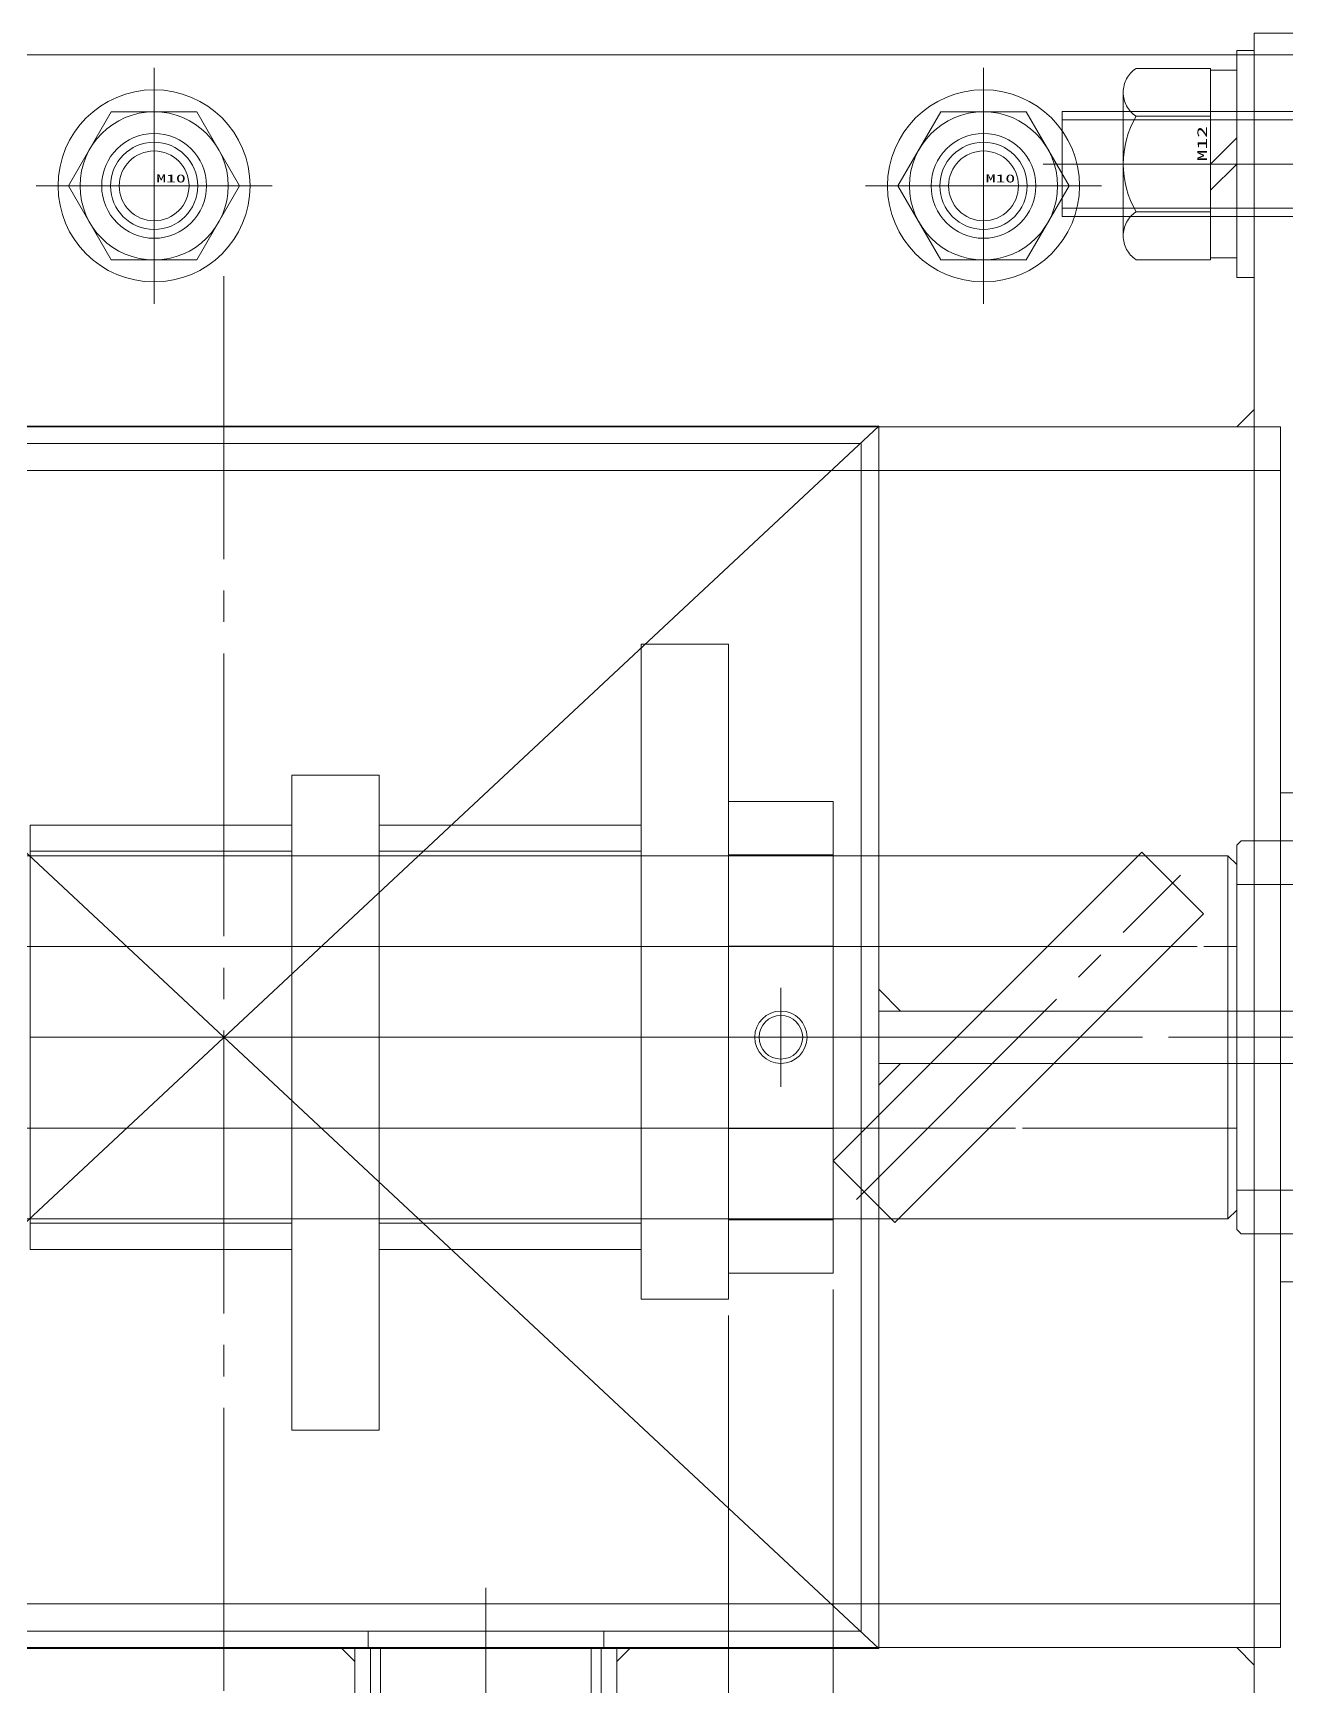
# Model space of a CAD drawing. Units: millimetres at full size. Extents: x -19442 to 19442, y -5866 to 5866.
# Drawn here: x -6365.5 to -6221.9, y 222.3 to 411.7 of the extents above; entities that cross this region are included whole.
import ezdxf
from ezdxf.enums import TextEntityAlignment as Align

# ---------------------------------------------------------------- set-up
doc = ezdxf.new("R2010")
doc.units = ezdxf.units.MM
doc.header["$LTSCALE"] = 3.6
doc.linetypes.add('CHAIN2', pattern=[12, 9, -1, 1, -1])
doc.linetypes.add('DOUBLE_CHAIN2', pattern=[12.8, 9, -1, 0.6, -0.6, 0.6, -1])
for name, color, linetype, lineweight in [('0-2_06_PHANTOM', 2, 'DOUBLE_CHAIN2', 9), ('0-3_04_HIDDEN', 7, 'Continuous', 9), ('0-4_05_CENTER', 2, 'CHAIN2', 9), ('0-5_08_DIM', 3, 'Continuous', 9), ('0-6_0', 2, 'Continuous', 9), ('0-7_10_DRAFT', 1, 'Continuous', 9)]:
    doc.layers.add(name, color=color, linetype=linetype, lineweight=lineweight)
doc.styles.add('ＭＳ ゴシック', font='')
doc.styles.get('ＭＳ ゴシック').set_extended_font_data('MS Gothic')

# ---------------------------------------------------------------- blocks, each defined once
blk = doc.blocks.new('10b_1')
at = {"layer": '0-6_0', "color": 134, "linetype": 'CHAIN2'}
for p, q in [((0, -13.512), (0, 13.512)), ((13.512, 0), (-13.512, 0))]:
    blk.add_line(p, q, dxfattribs=at)
at = {"layer": '0-6_0', "color": 134}
for q in [(-9.8, 0), (4.9, 8.487)]:
    blk.add_line((-4.9, 8.487), q, dxfattribs=at)
for points in [[(4.9, -8.487), (9.8, 0), (4.9, 8.487)], [(-9.8, 0), (-4.9, -8.487), (4.9, -8.487)]]:
    blk.add_lwpolyline(points, dxfattribs=at)
for radius in [11, 8.487, 5, 4]:
    blk.add_circle((0, 0), radius, dxfattribs=at)
at = {"layer": '0-7_10_DRAFT', "style": 'ＭＳ ゴシック', "width": 1.8}
blk.add_text('M10', height=0.9164, dxfattribs=at).set_placement((0.256, 0.117), align=Align.BOTTOM_LEFT)
blk = doc.blocks.new('A$C16462A1F_1')
at = {"layer": '0-3_04_HIDDEN'}
for p, q in [((-13.5, 2), (-13.5, 0)), ((13.5, 2), (13.5, 0)), ((-13.22, 0), (-13.22, -19.5)), ((-12.058, 0), (-12.058, -19.5)), ((12.059, 0), (12.059, -19.5)), ((13.221, 0), (13.221, -19.5))]:
    blk.add_line(p, q, dxfattribs=at)
at = {"layer": '0-4_05_CENTER'}
blk.add_line((0, -22.833), (0, 6.95), dxfattribs=at)
at = {"layer": '0-6_0', "color": 3}
for points in [[(-15, 0), (-16.5, 0), (-15, -1.5)], [(15, 0), (16.5, 0), (15, -1.5)]]:
    blk.add_lwpolyline(points, close=True, dxfattribs=at)
at = {"layer": '0-6_0', "color": 134}
blk.add_lwpolyline([(-15, 0), (15, 0), (15, -19.5), (-15, -19.5)], close=True, dxfattribs=at)
at = {"layer": '0-7_10_DRAFT'}
blk.add_line((0, 0), (0, -19.5), dxfattribs=at)
blk = doc.blocks.new('A$C757C1326_1')
at = {"layer": '0-3_04_HIDDEN'}
for p, q in [((1318, 112.5), (1285, 112.5)), ((1285, 69.9), (1288, 69.9)), ((1288, 69.9), (1288, -69.9)), ((4, 64.9), (1288, 64.9)), ((1289.5, 28), (1288, 28)), ((1289.5, -28), (1288, -28)), ((4, -64.9), (1288, -64.9)), ((1285, -69.9), (1288, -69.9))]:
    blk.add_line(p, q, dxfattribs=at)
for points in [[(1092, 70), (1242, 70), (1242, -70), (1092, -70)], [(1094, 68), (1240, 68), (1240, -68), (1094, -68)], [(1242, 3), (1357, 3), (1357, -3), (1242, -3)]]:
    blk.add_lwpolyline(points, close=True, dxfattribs=at)
at = {"layer": '0-4_05_CENTER'}
for p, q in [((1159, 87.162), (1159, 107.838)), ((1254, 87.162), (1254, 107.838)), ((1306.997, 100), (1277.623, 100)), ((1169.338, 97.5), (1148.662, 97.5)), ((1264.338, 97.5), (1243.662, 97.5)), ((1167, 87.159), (1167, -87.159)), ((-13.598, 0), (1372.498, 0))]:
    blk.add_line(p, q, dxfattribs=at)
at = {"layer": '0-6_0', "color": 134}
for p, q in [((9, 69.9), (1285, 69.9)), ((9, -69.9), (1285, -69.9))]:
    blk.add_line(p, q, dxfattribs=at)
at = {"layer": '0-6_0', "color": 3}
for p, q in [((1092, -70), (1242, 70)), ((1092, 70), (1242, -70))]:
    blk.add_line(p, q, dxfattribs=at)
at = {"layer": '0-6_0', "color": 134}
blk.add_lwpolyline([(1300, 115), (1285, 115), (1285, -115), (1300, -115)], close=True, dxfattribs=at)
blk.add_lwpolyline([(1049, 69.9), (1049, 107.5), (1054, 112.5), (1285, 112.5)], dxfattribs=at)
at = {"layer": '0-6_0', "color": 3}
for points in [[(1285, 69.9), (1283, 69.9), (1285, 71.9)], [(1242, 3), (1244.5, 3), (1242, 5.5)], [(1242, -3), (1244.5, -3), (1242, -5.5)], [(1285, -69.9), (1283, -69.9), (1285, -71.9)]]:
    blk.add_lwpolyline(points, close=True, dxfattribs=at)
at = {"layer": '0-6_0', "color": 134}
for centre in [(1159, 97.5), (1254, 97.5)]:
    blk.add_circle(centre, 6, dxfattribs=at)
at = {"layer": '0-6_0'}
blk.add_blockref('A$C16462A1F_1', (1197, -70), dxfattribs=at)
blk = doc.blocks.new('A$C501748FC_1')
at = {"layer": '0-3_04_HIDDEN'}
for p, q in [((-301, 20.785), (-301, -20.785)), ((-300, 17.5), (-2, 17.5)), ((-300, -17.5), (-2, -17.5))]:
    blk.add_line(p, q, dxfattribs=at)
at = {"layer": '0-3_04_HIDDEN', "color": 3}
for p, q in [((-317.892, 10.392), (-1548, 10.392)), ((-318.679, 10.392), (-304.537, 10.392)), ((-303.75, 10.392), (-300, 10.392)), ((-338.677, -10.392), (-1548, -10.392)), ((-339.463, -10.392), (-325.321, -10.392)), ((-324.534, -10.392), (-300, -10.392))]:
    blk.add_line(p, q, dxfattribs=at)
at = {"layer": '0-3_04_HIDDEN'}
for points in [[(-339.142, -21.213), (-303.787, 14.142), (-310.858, 21.213), (-346.213, -14.142)], [(-1548, 20.785), (-301, 20.785), (-300, 19.785), (-300, -19.785), (-301, -20.785), (-1548, -20.785), (-1550, -18.785), (-1550, 18.785)]]:
    blk.add_lwpolyline(points, close=True, dxfattribs=at)
at = {"layer": '0-4_05_CENTER'}
for p, q in [((-343.562, -18.562), (-306.438, 18.562)), ((-1560, 0), (4.867, 0))]:
    blk.add_line(p, q, dxfattribs=at)
blk = doc.blocks.new('M6tz_1')
at = {"layer": '0-3_04_HIDDEN'}
for radius in [3, 2.5]:
    blk.add_circle((0, 0), radius, dxfattribs=at)
at = {"layer": '0-4_05_CENTER'}
for p, q in [((0, -5.676), (0, 5.676)), ((5.676, 0), (-5.676, 0))]:
    blk.add_line(p, q, dxfattribs=at)
blk = doc.blocks.new('A$C1E3E77FD_1')
at = {"layer": '0-3_04_HIDDEN'}
for p, q in [((-20.9, 0), (-20.9, -12)), ((-10.45, 0), (-10.45, -12)), ((10.45, 0), (10.45, -12)), ((20.9, 0), (20.9, -12))]:
    blk.add_line(p, q, dxfattribs=at)
blk.add_lwpolyline([(-27, 0), (-27, -12), (27, -12), (27, 0)], close=True, dxfattribs=at)
at = {"layer": '0-7_10_DRAFT'}
blk.add_line((0, 0), (0, -12), dxfattribs=at)
at = {"layer": '0-3_04_HIDDEN'}
blk.add_blockref('M6tz_1', (0, -6), dxfattribs=at)
blk = doc.blocks.new('A$C34C55DE4_1')
at = {"layer": '0-3_04_HIDDEN'}
for p, q in [((-30, 21.3), (0, 21.3)), ((-30, -21.3), (0, -21.3))]:
    blk.add_line(p, q, dxfattribs=at)
blk.add_lwpolyline([(-30, -24.3), (0, -24.3), (0, 24.3), (-30, 24.3)], close=True, dxfattribs=at)
at = {"layer": '0-7_10_DRAFT'}
blk.add_line((-30, 0), (0, 0), dxfattribs=at)
blk = doc.blocks.new('SNCS-HN-V35.0-D45-L25.5a_1')
at = {"layer": '0-3_04_HIDDEN', "color": 2}
for points in [[(-25.5, 17.5), (0, 17.5), (0, 22), (-0.5, 22.5), (-25, 22.5), (-25.5, 22)], [(-25.5, -17.5), (0, -17.5), (0, -22), (-0.5, -22.5), (-25, -22.5), (-25.5, -22)]]:
    blk.add_lwpolyline(points, close=True, dxfattribs=at)
at = {"layer": '0-7_10_DRAFT'}
blk.add_line((-25.5, 0), (0, 0), dxfattribs=at)
blk = doc.blocks.new('A$C5507311E_1')
at = {"layer": '0-3_04_HIDDEN'}
for p, q in [((-20.785, -10), (-20.785, 0)), ((20.785, -10), (20.785, 0))]:
    blk.add_line(p, q, dxfattribs=at)
at = {"layer": '0-3_04_HIDDEN', "color": 3}
for p, q in [((-10.392, -10), (-10.392, 0)), ((10.392, -10), (10.392, 0))]:
    blk.add_line(p, q, dxfattribs=at)
at = {"layer": '0-6_0', "color": 134}
blk.add_line((0, -10), (0, 0), dxfattribs=at)
blk.add_lwpolyline([(-45, 0), (-45, -10), (30, -10), (30, 0)], close=True, dxfattribs=at)
blk = doc.blocks.new('A$C00420161_1')
at = {"layer": '0-3_04_HIDDEN'}
for p, q in [((-20.785, 0), (-20.785, 10)), ((20.785, 0), (20.785, 10))]:
    blk.add_line(p, q, dxfattribs=at)
at = {"layer": '0-3_04_HIDDEN', "color": 3}
for p, q in [((-10.392, 0), (-10.392, 10)), ((10.392, 0), (10.392, 10))]:
    blk.add_line(p, q, dxfattribs=at)
at = {"layer": '0-6_0', "color": 134}
blk.add_lwpolyline([(-45, 10), (-45, 0), (30, 0), (30, 10)], close=True, dxfattribs=at)
at = {"layer": '0-7_10_DRAFT'}
blk.add_line((0, 0), (0, 10), dxfattribs=at)
blk = doc.blocks.new('A$C724029F7_1')
at = {"layer": '0-3_04_HIDDEN'}
for name, p, rotation in [('A$C5507311E_1', (-358.213, 0), 270), ('A$C00420161_1', (-398.213, 0), 90), ('A$C1E3E77FD_1', (-346.213, 0), 270)]:
    blk.add_blockref(name, p, dxfattribs=dict(at, rotation=rotation))
for name, p in [('A$C34C55DE4_1', (-408.213, 0)), ('A$C34C55DE4_1', (-368.213, 0)), ('A$C501748FC_1', (0, 0)), ('SNCS-HN-V35.0-D45-L25.5a_1', (-274.5, 0))]:
    blk.add_blockref(name, p, dxfattribs=at)
blk = doc.blocks.new('M12Nza_1_1_1')
at = {"layer": '0-2_06_PHANTOM', "color": 7}
for p, q in [((-10.95, 5), (-10.95, 13.533)), ((-8.213, 15), (8.212, 15)), ((-5.475, 5), (-5.475, 13.533)), ((5.475, 5), (5.475, 13.533)), ((10.95, 13.533), (10.95, 5)), ((10.95, 5), (-10.95, 5)), ((-10.75, 2), (-10.75, 5)), ((0, 2), (-3, 5)), ((0, 5), (3, 2)), ((10.75, 5), (10.75, 2))]:
    blk.add_line(p, q, dxfattribs=at)
at = {"layer": '0-2_06_PHANTOM', "color": 7, "linetype": 'CHAIN2'}
blk.add_line((0, 0), (0, 15), dxfattribs=at)
at = {"layer": '0-2_06_PHANTOM', "color": 7}
blk.add_lwpolyline([(-13, 2), (13, 2), (13, 0), (-13, 0)], close=True, dxfattribs=at)
for centre, radius, start, end in [((-8.213, 11.712), 3.288, 33.626, 146.374), ((0, 4.05), 10.95, 60, 120), ((8.212, 11.712), 3.288, 33.626, 146.374)]:
    blk.add_arc(centre, radius, start, end, dxfattribs=at)
at = {"layer": '0-7_10_DRAFT', "style": 'ＭＳ ゴシック', "width": 1.8}
blk.add_text('M12', height=1.1, dxfattribs=at).set_placement((0.31, 5.093), align=Align.BOTTOM_LEFT)
blk = doc.blocks.new('A$C1EEF0FFA_1')
at = {"layer": '0-6_0', "color": 134, "linetype": 'CHAIN2'}
blk.add_line((0, -57.157), (0, 15.24), dxfattribs=at)
at = {"layer": '0-6_0', "color": 134}
for p, q in [((-10.97, 13), (10.97, 13)), ((-10.97, 5), (-10.97, 13)), ((-5.485, 5), (-5.485, 13)), ((5.485, 5), (5.485, 13)), ((10.97, 5), (10.97, 13)), ((-10.97, 5), (10.97, 5)), ((-10.75, 5), (-10.75, 2)), ((0, 2), (-3, 5)), ((0, 5), (3, 2)), ((10.75, 2), (10.75, 5)), ((-13, 2), (13, 2)), ((-13, 2), (-13, 0)), ((13, 0), (13, 2)), ((-13, 0), (13, 0)), ((-6, -55), (-6, 0)), ((6, -55), (6, 0)), ((-6, -19), (6, -19)), ((-5.053, -55), (-5.053, -19)), ((5.053, -55), (5.053, -19)), ((-6, -55), (6, -55))]:
    blk.add_line(p, q, dxfattribs=at)
at = {"layer": '0-7_10_DRAFT', "style": 'ＭＳ ゴシック', "width": 1.8}
blk.add_text('BT-M12x60L,SW,PW', height=0.2199, dxfattribs=at).set_placement((6.421, 12.658), align=Align.BOTTOM_LEFT)
blk = doc.blocks.new('A$C52611A06_1')
at = {"layer": '0-3_04_HIDDEN'}
blk.add_blockref('A$C724029F7_1', (283, 0), dxfattribs=at)
at = {"layer": '0-6_0'}
for name, p, rotation in [('A$C1EEF0FFA_1', (18, 100), 270), ('M12Nza_1_1_1', (-15, 100), 90)]:
    blk.add_blockref(name, p, dxfattribs=dict(at, rotation=rotation))

msp = doc.modelspace()

# ---------------------------------------------------------------- linework, layer by layer
at = {"layer": '0-5_08_DIM'}
for p, q in [((-6273.89, 267.777), (-6273.89, 84.94)), ((-6285.89, 264.777), (-6285.89, 84.94)), ((-6285.89, 264.777), (-6285.89, 84.94))]:
    msp.add_line(p, q, dxfattribs=at)

# ---------------------------------------------------------------- block references
at = {"layer": '0-6_0'}
for name, p in [('A$C757C1326_1', (-7510.677, 296.652)), ('A$C52611A06_1', (-6210.677, 296.652)), ('10b_1', (-6351.677, 394.152)), ('10b_1', (-6256.677, 394.152))]:
    msp.add_blockref(name, p, dxfattribs=at)

doc.saveas('drawing.dxf')
